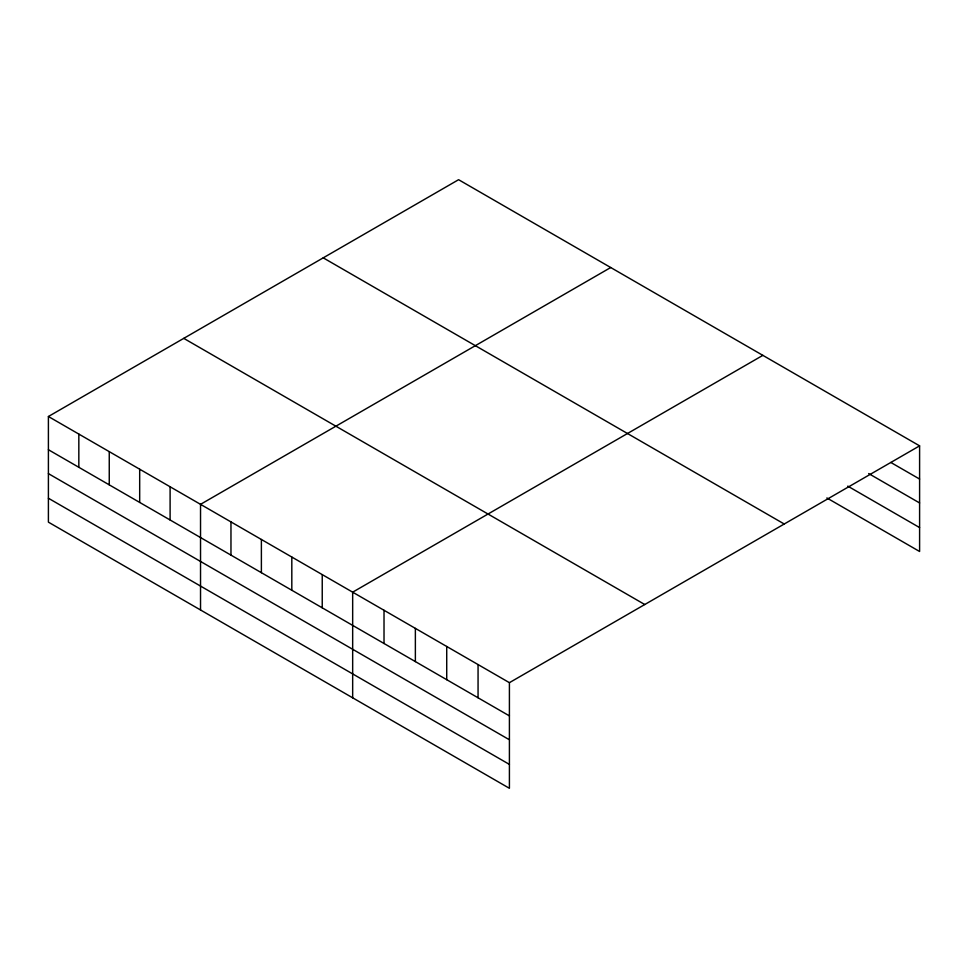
<?xml version="1.0" encoding="UTF-8"?>
<svg xmlns="http://www.w3.org/2000/svg" width="968" height="968" viewBox="0 0 968 968"><rect width="100%" height="100%" fill="white"/><g stroke="black" fill="none" stroke-linecap="round" stroke-linejoin="round"><path stroke-width="1.45" d="M509.41 739.782L509.41 682.67L48.4 416.506L48.4 522.151L509.41 788.303L509.41 739.782L48.4 473.618M826.866 497.951L919.6 551.494L919.6 445.849L458.59 179.697L48.4 416.506M610.723 267.519L200.533 504.34L200.533 609.985M762.857 355.353L352.667 592.174L352.667 697.819M509.41 682.67L919.6 445.849M890.862 462.474L919.6 479.063M868.659 473.558L919.6 502.961M847.762 486.118L919.6 527.584M323.227 257.839L784.237 524.003M183.763 338.364L644.773 604.528M48.4 449.721L509.41 715.884M48.4 498.242L509.41 764.405M478.059 664.58L478.059 697.783M446.72 646.479L446.72 679.693M415.369 628.377L415.369 661.592M384.018 610.276L384.018 643.49M322.235 574.617L322.235 607.819M291.816 557.048L291.816 590.262M261.384 539.479L261.384 572.693M230.965 521.909L230.965 555.124M170.102 486.783L170.102 519.985M139.682 469.214L139.682 502.428M109.251 451.645L109.251 484.859M78.832 434.075L78.832 467.29"/></g></svg>
